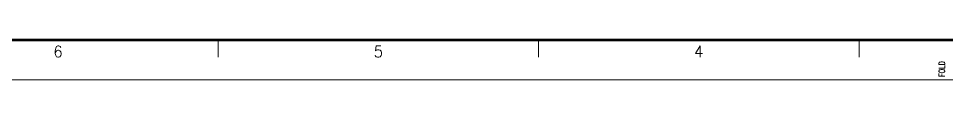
# Model space of a CAD drawing. Extents: x 0 to 870, y 0 to 565.
# Drawn here: x 434.4 to 654.4, y 0 to 9.4 of the extents above; entities that cross this region are included whole.
import ezdxf
from ezdxf.enums import TextEntityAlignment as Align

# ---------------------------------------------------------------- set-up
doc = ezdxf.new("R2010")
doc.units = 0
doc.header["$LTSCALE"] = 750
doc.linetypes.add('DGN Style 3', pattern=[18.213234, 13.009453, -5.203781])
doc.layers.add('BDR-18', color=1, linetype='Continuous')
doc.layers.add('BDR-70', color=7, linetype='Continuous')
doc.styles.add('Style-ENGINEERING', font='romans.shx')

msp = doc.modelspace()

# ---------------------------------------------------------------- linework, layer by layer
at = {"layer": 'BDR-18', "linetype": 'Continuous', "lineweight": 0}
for p, q in [((481.72, 9.39), (481.72, 5.36)), ((557.7, 9.39), (557.7, 5.36)), ((633.69, 9.39), (633.69, 5.36))]:
    msp.add_line(p, q, dxfattribs=at)
at = {"layer": 'BDR-18', "linetype": 'DGN Style 3', "lineweight": 0}
msp.add_line((0, 0), (870.35, -0.01), dxfattribs=at)
at = {"layer": 'BDR-70', "linetype": 'Continuous', "lineweight": 53}
msp.add_line((861.64, 9.39), (18.44, 9.4), dxfattribs=at)

# ---------------------------------------------------------------- texts
at = {"layer": 'BDR-18', "linetype": 'Continuous', "lineweight": 40, "style": 'Style-ENGINEERING', "width": 0.945944}
for s, p in [('6', (443.72, 6.7)), ('5', (519.71, 6.7)), ('4', (595.7, 6.7))]:
    msp.add_text(s, height=2.69, dxfattribs=at).set_placement(p, align=Align.MIDDLE_CENTER)
at = {"layer": 'BDR-18', "linetype": 'Continuous', "lineweight": 0, "style": 'Style-ENGINEERING', "width": 0.693751}
msp.add_text('FOLD', height=1.452, rotation=90, dxfattribs=at).set_placement((654.06, 0.66))

doc.saveas('drawing.dxf')
